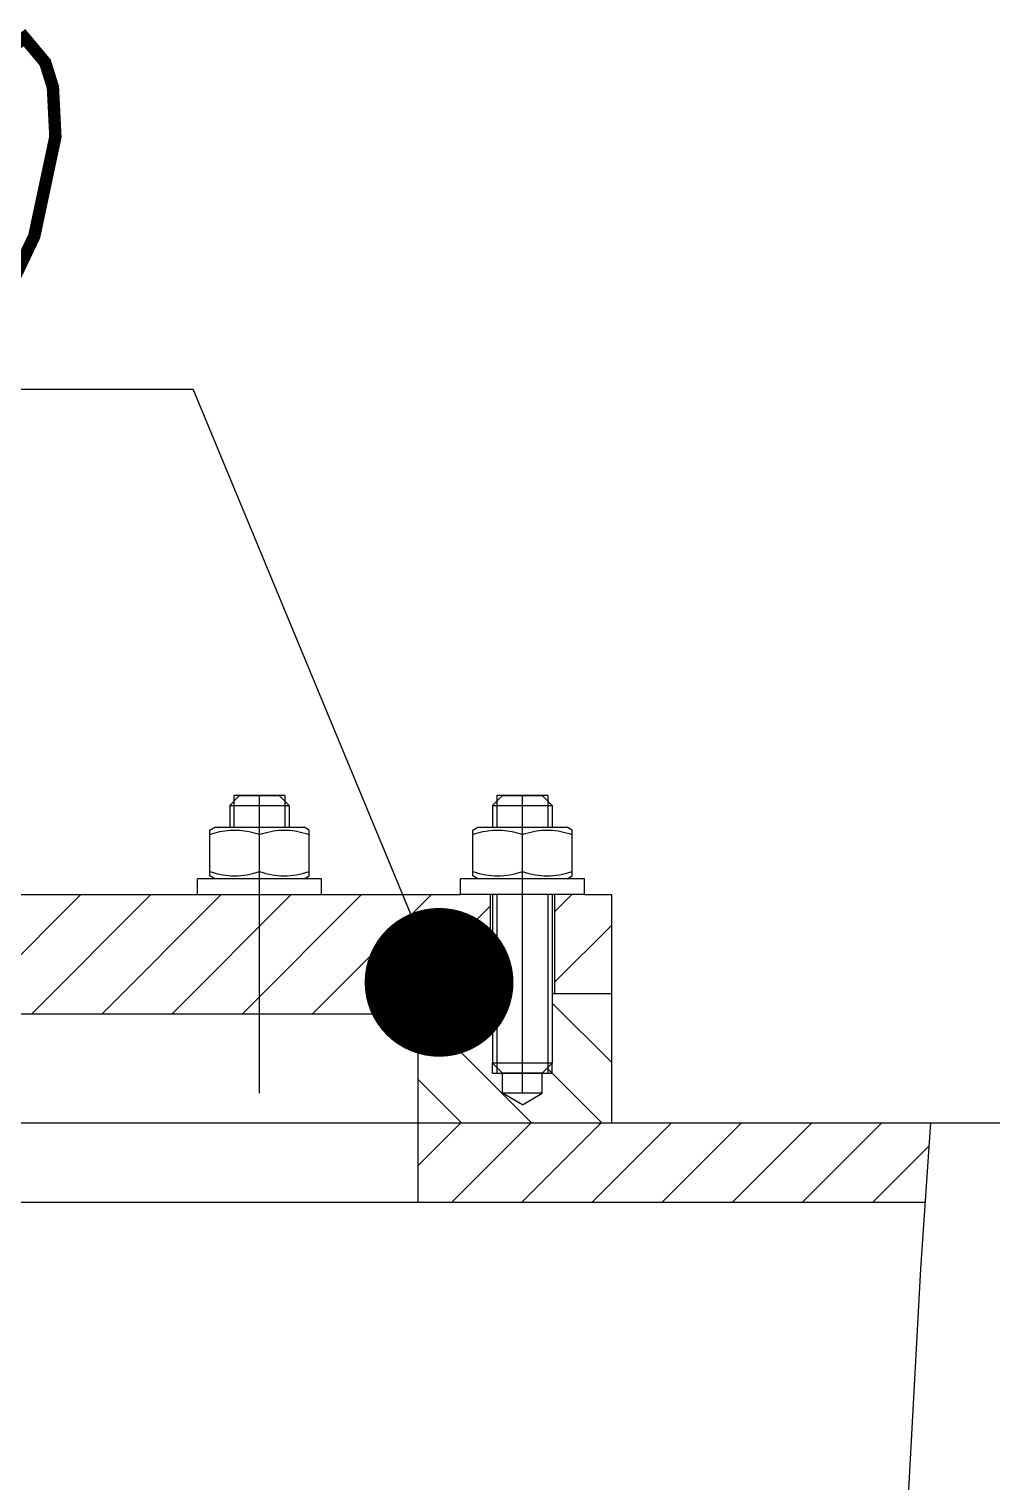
# Model space of a CAD drawing. Header units: millimetres. Extents: x 0 to 594, y 0 to 420.
# Drawn here: x 89.73 to 109.14, y 157.18 to 186.48 of the extents above; entities that cross this region are included whole.
import ezdxf

# ---------------------------------------------------------------- set-up
doc = ezdxf.new("R2010")
doc.units = ezdxf.units.MM
doc.header["$LTSCALE"] = 32.67
doc.linetypes.add('CENTER', pattern=[0.6, 0.375, -0.075, 0.075, -0.075])
doc.layers.get('0').update_dxf_attribs({"linetype": 'CONTINUOUS'})
for name, color, linetype in [('ALL_AXIS', 7, 'CONTINUOUS'), ('ALL_CHAMFER', 7, 'CONTINUOUS'), ('ALL_ROUND', 7, 'CONTINUOUS')]:
    doc.layers.add(name, color=color, linetype=linetype)
doc.styles.get("Standard").update_dxf_attribs({"font": 'txt', "width": 0.7})
doc.dimstyles.get("Standard").update_dxf_attribs({"dimtxt": 3.5, "dimasz": 3, "dimexe": 0.18, "dimexo": 0.0625, "dimgap": 0.09, "dimtad": 1, "dimdec": 5, "dimdsep": 46, "dimtxsty": 'STANDARD', "dimblk": '_FILLED', "dimblk1": '_FILLED', "dimblk2": '_FILLED', "dimcen": 0.09, "dimadec": 0, "dimazin": 0, "dimtol": 1, "dimtp": 1e-05, "dimtm": 1e-05, "dimtfac": 1, "dimtdec": 5, "dimtofl": 0, "dimtmove": 0, "dimatfit": 3, "dimldrblk": '_FILLED', "dimfxl": 1, "dimtolj": 1, "dimarcsym": 0})

# ---------------------------------------------------------------- blocks, each defined once
blk = doc.blocks.new('_FILLED')
at = {"color": 0, "linetype": 'ByBlock'}
blk.add_solid([(0, 0), (-1, 0.1667), (-1, -0.1667)], dxfattribs=at)
blk = doc.blocks.new('BOM BALLOON 38_BL9', base_point=(87.278, 182.758))
at = {"color": 2, "linetype": 'Continuous'}
blk.add_line((81.516, 179.214), (93.04, 179.214), dxfattribs=at)
at = {"color": 2, "linetype": 'Continuous', "const_width": 0.25}
for points in [[(85.44, 186.303), (84.165, 180.303)], [(88.365, 180.303), (87.946, 180.803), (87.79, 181.303), (87.74, 182.303), (88.165, 184.303), (88.64, 185.303), (89.009, 185.803), (89.64, 186.303), (90.059, 185.803), (90.215, 185.303), (90.265, 184.303), (89.84, 182.303), (89.365, 181.303), (88.996, 180.803), (88.365, 180.303)]]:
    blk.add_lwpolyline(points, dxfattribs=at)

msp = doc.modelspace()

# ---------------------------------------------------------------- linework, layer by layer
at = {"color": 2, "linetype": 'Continuous'}
for p, q in [((93.8645792, 171.0254401), (93.8645792, 170.3854401)), ((94.8913741, 171.0254401), (94.8913741, 170.3854401)), ((99.1645792, 171.0254401), (99.1645792, 170.3854401)), ((100.1913741, 171.0254401), (100.1913741, 170.3854401)), ((88.3768546, 166.6254401), (90.7768546, 169.0254401)), ((89.7910682, 166.6254401), (92.1910682, 169.0254401)), ((91.2052817, 166.6254401), (93.6052817, 169.0254401)), ((92.6194953, 166.6254401), (95.0194953, 169.0254401)), ((94.0337089, 166.6254401), (96.4337089, 169.0254401)), ((95.4479224, 166.6254401), (97.8479224, 169.0254401)), ((99.1645792, 169.0254401), (99.1645792, 165.4254401)), ((100.1913741, 169.0254401), (100.1913741, 165.4254401)), ((100.3279767, 168.6770672), (100.6763495, 169.0254401)), ((97.702136, 167.4654401), (99.0279767, 168.7912808)), ((100.3279767, 167.2628536), (101.4779767, 168.4128536)), ((96.862136, 166.6254401), (97.5779767, 167.3412808)), ((97.5779767, 167.4638451), (97.5795716, 167.4654401)), ((97.5779767, 167.449703), (97.5937138, 167.4654401)), ((97.5779767, 167.4355608), (97.6078559, 167.4654401)), ((97.5779767, 167.4214187), (97.6219981, 167.4654401)), ((97.5779767, 167.4072766), (97.6361402, 167.4654401)), ((97.5779767, 167.3931344), (97.6502823, 167.4654401)), ((97.5779767, 167.3789923), (97.6644245, 167.4654401)), ((97.5779767, 167.3648501), (97.6785666, 167.4654401)), ((97.5779767, 167.350708), (97.6927087, 167.4654401)), ((97.5779767, 167.3365659), (97.7068509, 167.4654401)), ((97.5779767, 167.3224237), (97.720993, 167.4654401)), ((97.5779767, 167.3082816), (97.7351351, 167.4654401)), ((97.5779767, 167.2941395), (97.7492773, 167.4654401)), ((97.5779767, 167.2799973), (97.7634194, 167.4654401)), ((97.5779767, 167.2658552), (97.7775615, 167.4654401)), ((97.5779767, 167.2517131), (97.7917037, 167.4654401)), ((97.5779767, 167.2375709), (97.8058458, 167.4654401)), ((97.5779767, 167.2234288), (97.819988, 167.4654401)), ((97.5779767, 167.2092867), (97.8341301, 167.4654401)), ((97.5779767, 167.1951445), (97.8482722, 167.4654401)), ((97.5779767, 167.1810024), (97.8624144, 167.4654401)), ((97.5779767, 167.1668602), (97.8765565, 167.4654401)), ((97.5779767, 167.1527181), (97.8906986, 167.4654401)), ((97.5779767, 167.138576), (97.9048408, 167.4654401)), ((97.5779767, 167.1244338), (97.9189829, 167.4654401)), ((97.5779767, 167.1102917), (97.933125, 167.4654401)), ((97.5779767, 167.0961496), (97.9472672, 167.4654401)), ((97.5779767, 167.0820074), (97.9614093, 167.4654401)), ((97.5779767, 167.0678653), (97.9755514, 167.4654401)), ((97.5779767, 167.0537232), (97.9896936, 167.4654401)), ((97.5779767, 167.039581), (98.0038357, 167.4654401)), ((98.0038357, 167.0254401), (97.5779767, 167.4512991)), ((97.9896936, 167.0254401), (97.5779767, 167.437157)), ((97.9755514, 167.0254401), (97.5779767, 167.4230149)), ((97.9614093, 167.0254401), (97.5779767, 167.4088727)), ((97.9472672, 167.0254401), (97.5779767, 167.3947306)), ((97.933125, 167.0254401), (97.5779767, 167.3805884)), ((97.9189829, 167.0254401), (97.5779767, 167.3664463)), ((97.9048408, 167.0254401), (97.5779767, 167.3523042)), ((97.8906986, 167.0254401), (97.5779767, 167.338162)), ((97.8765565, 167.0254401), (97.5779767, 167.3240199)), ((97.8624144, 167.0254401), (97.5779767, 167.3098778)), ((97.8482722, 167.0254401), (97.5779767, 167.2957356)), ((97.8341301, 167.0254401), (97.5779767, 167.2815935)), ((97.819988, 167.0254401), (97.5779767, 167.2674514)), ((97.5779779, 167.0254401), (98.0179779, 167.4654401)), ((98.0179779, 167.0254401), (97.5779779, 167.4654401)), ((97.59212, 167.0254401), (98.03212, 167.4654401)), ((98.03212, 167.0254401), (97.59212, 167.4654401)), ((97.6062621, 167.0254401), (98.0462621, 167.4654401)), ((98.0462621, 167.0254401), (97.6062621, 167.4654401)), ((97.6204043, 167.0254401), (98.0604043, 167.4654401)), ((98.0604043, 167.0254401), (97.6204043, 167.4654401)), ((97.6345464, 167.0254401), (98.0745464, 167.4654401)), ((98.0745464, 167.0254401), (97.6345464, 167.4654401)), ((97.6486885, 167.0254401), (98.0886885, 167.4654401)), ((98.0886885, 167.0254401), (97.6486885, 167.4654401)), ((97.6628307, 167.0254401), (98.1028307, 167.4654401)), ((98.1028307, 167.0254401), (97.6628307, 167.4654401)), ((97.6769728, 167.0254401), (98.1169728, 167.4654401)), ((98.1169728, 167.0254401), (97.6769728, 167.4654401)), ((97.6911149, 167.0254401), (98.1311149, 167.4654401)), ((98.1311149, 167.0254401), (97.6911149, 167.4654401)), ((97.7052571, 167.0254401), (98.1452571, 167.4654401)), ((98.1452571, 167.0254401), (97.7052571, 167.4654401)), ((97.7193992, 167.0254401), (98.1593992, 167.4654401)), ((98.1593992, 167.0254401), (97.7193992, 167.4654401)), ((97.7335413, 167.0254401), (98.1735413, 167.4654401)), ((98.1735413, 167.0254401), (97.7335413, 167.4654401)), ((97.7476835, 167.0254401), (98.1876835, 167.4654401)), ((98.1876835, 167.0254401), (97.7476835, 167.4654401)), ((97.7618256, 167.0254401), (98.2018256, 167.4654401)), ((98.2018256, 167.0254401), (97.7618256, 167.4654401)), ((97.7759677, 167.0254401), (98.2159677, 167.4654401)), ((98.2159677, 167.0254401), (97.7759677, 167.4654401)), ((97.7901099, 167.0254401), (98.2301099, 167.4654401)), ((98.2301099, 167.0254401), (97.7901099, 167.4654401)), ((97.804252, 167.0254401), (98.244252, 167.4654401)), ((98.244252, 167.0254401), (97.804252, 167.4654401)), ((97.8183942, 167.0254401), (98.2583942, 167.4654401)), ((98.2583942, 167.0254401), (97.8183942, 167.4654401)), ((97.8325363, 167.0254401), (98.2725363, 167.4654401)), ((98.2725363, 167.0254401), (97.8325363, 167.4654401)), ((97.8466784, 167.0254401), (98.2866784, 167.4654401)), ((98.2866784, 167.0254401), (97.8466784, 167.4654401)), ((97.8608206, 167.0254401), (98.3008206, 167.4654401)), ((98.3008206, 167.0254401), (97.8608206, 167.4654401)), ((97.8749627, 167.0254401), (98.3149627, 167.4654401)), ((98.3149627, 167.0254401), (97.8749627, 167.4654401)), ((97.8891048, 167.0254401), (98.3291048, 167.4654401)), ((98.3291048, 167.0254401), (97.8891048, 167.4654401)), ((97.903247, 167.0254401), (98.343247, 167.4654401)), ((98.343247, 167.0254401), (97.903247, 167.4654401)), ((97.9173891, 167.0254401), (98.3573891, 167.4654401)), ((98.3573891, 167.0254401), (97.9173891, 167.4654401)), ((97.9315312, 167.0254401), (98.3715312, 167.4654401)), ((98.3715312, 167.0254401), (97.9315312, 167.4654401)), ((97.9456734, 167.0254401), (98.3856734, 167.4654401)), ((98.3856734, 167.0254401), (97.9456734, 167.4654401)), ((97.9598155, 167.0254401), (98.3998155, 167.4654401)), ((98.3998155, 167.0254401), (97.9598155, 167.4654401)), ((97.9739576, 167.0254401), (98.4139576, 167.4654401)), ((98.4139576, 167.0254401), (97.9739576, 167.4654401)), ((97.9880998, 167.0254401), (98.4280998, 167.4654401)), ((98.4280998, 167.0254401), (97.9880998, 167.4654401)), ((98.0022419, 167.0254401), (98.4422419, 167.4654401)), ((98.4422419, 167.0254401), (98.0022419, 167.4654401)), ((98.0163841, 167.0254401), (98.4563841, 167.4654401)), ((98.4563841, 167.0254401), (98.0163841, 167.4654401)), ((98.0305262, 167.0254401), (98.4705262, 167.4654401)), ((98.4705262, 167.0254401), (98.0305262, 167.4654401)), ((98.4779767, 167.0321317), (98.0446683, 167.4654401)), ((98.0446683, 167.0254401), (98.4779767, 167.4587484)), ((98.4779767, 167.0462739), (98.0588105, 167.4654401)), ((98.0588105, 167.0254401), (98.4779767, 167.4446063)), ((98.4779767, 167.060416), (98.0729526, 167.4654401)), ((98.0729526, 167.0254401), (98.4779767, 167.4304641)), ((98.4779767, 167.0745581), (98.0870947, 167.4654401)), ((98.0870947, 167.0254401), (98.4779767, 167.416322)), ((98.4779767, 167.0887003), (98.1012369, 167.4654401)), ((98.1012369, 167.0254401), (98.4779767, 167.4021799)), ((98.4779767, 167.1028424), (98.115379, 167.4654401)), ((98.115379, 167.0254401), (98.4779767, 167.3880377)), ((98.4779767, 167.1169846), (98.1295211, 167.4654401)), ((98.1295211, 167.0254401), (98.4779767, 167.3738956)), ((98.4779767, 167.1311267), (98.1436633, 167.4654401)), ((98.1436633, 167.0254401), (98.4779767, 167.3597535)), ((98.4779767, 167.1452688), (98.1578054, 167.4654401)), ((98.1578054, 167.0254401), (98.4779767, 167.3456113)), ((98.4779767, 167.159411), (98.1719475, 167.4654401)), ((98.1719475, 167.0254401), (98.4779767, 167.3314692)), ((98.4779767, 167.1735531), (98.1860897, 167.4654401)), ((98.1860897, 167.0254401), (98.4779767, 167.3173271)), ((98.4779767, 167.1876952), (98.2002318, 167.4654401)), ((98.2002318, 167.0254401), (98.4779767, 167.3031849)), ((98.4779767, 167.2018374), (98.214374, 167.4654401)), ((98.214374, 167.0254401), (98.4779767, 167.2890428)), ((98.4779767, 167.2159795), (98.2285161, 167.4654401)), ((98.2285161, 167.0254401), (98.4779767, 167.2749007)), ((98.4779767, 167.2301216), (98.2426582, 167.4654401)), ((98.2426582, 167.0254401), (98.4779767, 167.2607585)), ((98.4779767, 167.2442638), (98.2568004, 167.4654401)), ((98.4779767, 167.2584059), (98.2709425, 167.4654401)), ((98.4779767, 167.272548), (98.2850846, 167.4654401)), ((98.4779767, 167.2866902), (98.2992268, 167.4654401)), ((98.4779767, 167.3008323), (98.3133689, 167.4654401)), ((98.4779767, 167.3149744), (98.327511, 167.4654401)), ((98.4779767, 167.3291166), (98.3416532, 167.4654401)), ((98.4779767, 167.3432587), (98.3557953, 167.4654401)), ((98.4779767, 167.3574009), (98.3699374, 167.4654401)), ((98.4779767, 167.371543), (98.3840796, 167.4654401)), ((98.4779767, 167.3856851), (98.3982217, 167.4654401)), ((98.4779767, 167.3998273), (98.4123639, 167.4654401)), ((98.4779767, 167.4139694), (98.426506, 167.4654401)), ((98.4779767, 167.4281115), (98.4406481, 167.4654401)), ((98.4779767, 167.4422537), (98.4547903, 167.4654401)), ((98.4779767, 167.4563958), (98.4689324, 167.4654401)), ((98.6763495, 167.0254401), (99.0279767, 167.3770672)), ((97.8058458, 167.0254401), (97.5779767, 167.2533092)), ((97.7917037, 167.0254401), (97.5779767, 167.2391671)), ((97.7775615, 167.0254401), (97.5779767, 167.225025)), ((97.7634194, 167.0254401), (97.5779767, 167.2108828)), ((97.7492773, 167.0254401), (97.5779767, 167.1967407)), ((97.7351351, 167.0254401), (97.5779767, 167.1825985)), ((97.720993, 167.0254401), (97.5779767, 167.1684564)), ((97.7068509, 167.0254401), (97.5779767, 167.1543143)), ((97.6927087, 167.0254401), (97.5779767, 167.1401721)), ((97.6785666, 167.0254401), (97.5779767, 167.12603)), ((97.6644245, 167.0254401), (97.5779767, 167.1118879)), ((97.6502823, 167.0254401), (97.5779767, 167.0977457)), ((97.6361402, 167.0254401), (97.5779767, 167.0836036)), ((97.6219981, 167.0254401), (97.5779767, 167.0694615)), ((97.6078559, 167.0254401), (97.5779767, 167.0553193)), ((97.5937138, 167.0254401), (97.5779767, 167.0411772)), ((97.5795716, 167.0254401), (97.5779767, 167.0270351)), ((98.2568004, 167.0254401), (98.4779767, 167.2466164)), ((98.2709425, 167.0254401), (98.4779767, 167.2324742)), ((98.2850846, 167.0254401), (98.4779767, 167.2183321)), ((98.2992268, 167.0254401), (98.4779767, 167.20419)), ((98.3133689, 167.0254401), (98.4779767, 167.1900478)), ((98.327511, 167.0254401), (98.4779767, 167.1759057)), ((98.3416532, 167.0254401), (98.4779767, 167.1617636)), ((98.3557953, 167.0254401), (98.4779767, 167.1476214)), ((98.3699374, 167.0254401), (98.4779767, 167.1334793)), ((98.3840796, 167.0254401), (98.4779767, 167.1193372)), ((98.3982217, 167.0254401), (98.4779767, 167.105195)), ((98.4123639, 167.0254401), (98.4779767, 167.0910529)), ((98.426506, 167.0254401), (98.4779767, 167.0769108)), ((98.4406481, 167.0254401), (98.4779767, 167.0627686)), ((98.4547903, 167.0254401), (98.4779767, 167.0486265)), ((98.4689324, 167.0254401), (98.4779767, 167.0344843)), ((99.0779767, 166.624413), (98.6769495, 167.0254401)), ((99.862736, 164.4254401), (97.5779767, 166.7101994)), ((101.4779767, 165.6386265), (100.2779767, 166.8386265)), ((99.0779767, 165.4254401), (99.0779767, 165.6254401)), ((101.2769495, 164.4254401), (100.1774631, 165.5249265)), ((100.2779767, 165.4254401), (100.2779767, 165.6254401)), ((98.4485224, 164.4254401), (97.5779767, 165.2959858)), ((97.5779767, 163.5635086), (98.4399081, 164.4254401)), ((98.2541217, 162.8254401), (99.8541217, 164.4254401)), ((99.6683353, 162.8254401), (101.2683353, 164.4254401)), ((101.0825488, 162.8254401), (102.6825488, 164.4254401)), ((102.4967624, 162.8254401), (104.0967624, 164.4254401)), ((103.9109759, 162.8254401), (105.5109759, 164.4254401)), ((105.3251895, 162.8254401), (106.9251895, 164.4254401)), ((106.7394031, 162.8254401), (107.8764329, 163.9624699))]:
    msp.add_line(p, q, dxfattribs=at)
at = {"color": 7, "linetype": 'Continuous'}
for p, q in [((94.8913741, 171.0254401), (93.8645792, 171.0254401)), ((100.1913741, 171.0254401), (99.1645792, 171.0254401)), ((93.3779676, 170.3276998), (93.4779767, 170.3854401)), ((93.3779767, 169.4031751), (93.3779767, 170.3277051)), ((93.4779836, 170.3854401), (95.2779697, 170.3854401)), ((94.3779767, 169.4924915), (94.3779767, 170.2383887)), ((95.3779857, 170.3276998), (95.2779767, 170.3854401)), ((95.3779767, 169.4031751), (95.3779767, 170.3277051)), ((98.6779676, 170.3276998), (98.7779767, 170.3854401)), ((98.6779767, 169.4031751), (98.6779767, 170.3277051)), ((98.7779836, 170.3854401), (100.5779697, 170.3854401)), ((99.6779767, 169.4924915), (99.6779767, 170.2383887)), ((100.6779857, 170.3276998), (100.5779767, 170.3854401)), ((100.6779767, 169.4031751), (100.6779767, 170.3277051)), ((93.4779767, 169.3454401), (93.3779767, 169.4031751)), ((95.2779767, 169.3454401), (95.3779767, 169.4031751)), ((98.7779767, 169.3454401), (98.6779767, 169.4031751)), ((100.5779767, 169.3454401), (100.6779767, 169.4031751)), ((79.7279767, 169.0254401), (98.4279767, 169.0254401)), ((99.0279767, 169.0254401), (99.0279767, 167.0254401)), ((100.3279767, 169.0254401), (100.3279767, 167.0254401)), ((100.9279767, 169.0254401), (101.4779767, 169.0254401)), ((101.4779767, 164.4254401), (101.4779767, 169.0254401)), ((97.5779767, 162.8254401), (97.5779767, 167.4654401)), ((97.5779767, 167.4654401), (98.4779767, 167.4654401)), ((98.4779767, 167.0254401), (98.4779767, 167.4654401)), ((99.0779767, 167.0254401), (97.5779767, 167.0254401)), ((99.0779767, 167.0254401), (99.0779767, 165.6254401)), ((100.2779767, 167.0254401), (100.2779767, 165.6254401)), ((101.4779767, 167.0254401), (100.2779767, 167.0254401)), ((80.5779767, 166.6254401), (97.5779767, 166.6254401)), ((99.2779767, 165.4254401), (99.0779767, 165.6254401)), ((100.0779767, 165.4254401), (100.2779767, 165.6254401)), ((99.0779767, 165.4254401), (100.2779767, 165.4254401)), ((99.2779767, 165.0254401), (99.2779767, 165.4254401)), ((100.0779767, 165.0254401), (100.0779767, 165.4254401)), ((99.6779767, 164.7850958), (99.2779767, 165.0254401)), ((100.0779767, 165.0254401), (99.2779767, 165.0254401)), ((99.6779767, 164.7850958), (100.0779767, 165.0254401)), ((75.8946125, 164.4254401), (107.9080764, 164.4254401)), ((107.7067854, 161.4803875), (107.9080764, 164.4254401)), ((76.6049745, 162.8254401), (107.7987182, 162.8254401)), ((107.4630804, 156.9059547), (107.7067854, 161.4803875))]:
    msp.add_line(p, q, dxfattribs=at)
for points in [[(93.3779767, 170.2383887), (93.4305977, 170.255229), (93.4822842, 170.2702946), (93.5329148, 170.2835704), (93.5828542, 170.2951019), (93.6323917, 170.304943), (93.6816329, 170.3130527), (93.7307739, 170.319422), (93.7798323, 170.3240094), (93.8288969, 170.3267727), (93.8779494, 170.3277051), (93.926998, 170.3267749), (93.9760526, 170.3240145), (94.025095, 170.3194316), (94.0742174, 170.3130679), (94.123441, 170.3049649), (94.1729597, 170.2951318), (94.2228633, 170.283615), (94.2734854, 170.2703455), (94.3252354, 170.2552634), (94.3779767, 170.2383887)], [(94.3779767, 170.2383887), (94.4364674, 170.2570186), (94.4938119, 170.2734498), (94.5498361, 170.2876616), (94.6050624, 170.2997153), (94.6599281, 170.3096886), (94.7145144, 170.3175106), (94.7690509, 170.3231504), (94.823531, 170.3265652), (94.878032, 170.3276953), (94.9325323, 170.3265606), (94.9870113, 170.3231412), (95.0415439, 170.3174976), (95.0961218, 170.3096729), (95.1509742, 170.2996986), (95.2061797, 170.2876471), (95.262181, 170.2734391), (95.3195052, 170.2570127), (95.3779767, 170.2383887)], [(98.6779767, 170.2383887), (98.7305977, 170.255229), (98.7822842, 170.2702946), (98.8329148, 170.2835704), (98.8828542, 170.2951019), (98.9323917, 170.304943), (98.9816329, 170.3130527), (99.0307739, 170.319422), (99.0798323, 170.3240094), (99.1288969, 170.3267727), (99.1779494, 170.3277051), (99.226998, 170.3267749), (99.2760526, 170.3240145), (99.325095, 170.3194316), (99.3742174, 170.3130679), (99.423441, 170.3049649), (99.4729597, 170.2951318), (99.5228633, 170.283615), (99.5734854, 170.2703455), (99.6252354, 170.2552634), (99.6779767, 170.2383887)], [(99.6779767, 170.2383887), (99.7364674, 170.2570186), (99.7938119, 170.2734498), (99.8498361, 170.2876616), (99.9050624, 170.2997153), (99.9599281, 170.3096886), (100.0145144, 170.3175106), (100.0690509, 170.3231504), (100.123531, 170.3265652), (100.178032, 170.3276953), (100.2325323, 170.3265606), (100.2870113, 170.3231412), (100.3415439, 170.3174976), (100.3961218, 170.3096729), (100.4509742, 170.2996986), (100.5061797, 170.2876471), (100.562181, 170.2734391), (100.6195052, 170.2570127), (100.6779767, 170.2383887)], [(93.3779767, 169.4924915), (93.4436834, 169.4716823), (93.5080325, 169.453646), (93.5707954, 169.438402), (93.6326577, 169.425892), (93.6942119, 169.4160301), (93.7555084, 169.4089194), (93.8168089, 169.4046264), (93.8780724, 169.4031751), (93.9393336, 169.4046353), (94.0006272, 169.4089365), (94.0619142, 169.4160542), (94.1234508, 169.4259202), (94.1852797, 169.4384288), (94.2480023, 169.4536673), (94.3123117, 169.4716948), (94.3779767, 169.4924915)], [(94.3779767, 169.4924915), (94.4436834, 169.4716823), (94.5080325, 169.453646), (94.5707954, 169.438402), (94.6326577, 169.425892), (94.6942119, 169.4160301), (94.7555084, 169.4089194), (94.8168089, 169.4046264), (94.8780724, 169.4031751), (94.9393336, 169.4046353), (95.0006272, 169.4089365), (95.0619142, 169.4160542), (95.1234508, 169.4259202), (95.1852797, 169.4384288), (95.2480023, 169.4536673), (95.3123117, 169.4716948), (95.3779767, 169.4924915)], [(98.6779767, 169.4924915), (98.7436834, 169.4716823), (98.8080325, 169.453646), (98.8707954, 169.438402), (98.9326577, 169.425892), (98.9942119, 169.4160301), (99.0555084, 169.4089194), (99.1168089, 169.4046264), (99.1780724, 169.4031751), (99.2393336, 169.4046353), (99.3006272, 169.4089365), (99.3619142, 169.4160542), (99.4234508, 169.4259202), (99.4852797, 169.4384288), (99.5480023, 169.4536673), (99.6123117, 169.4716948), (99.6779767, 169.4924915)], [(99.6779767, 169.4924915), (99.7436834, 169.4716823), (99.8080325, 169.453646), (99.8707954, 169.438402), (99.9326577, 169.425892), (99.9942119, 169.4160301), (100.0555084, 169.4089194), (100.1168089, 169.4046264), (100.1780724, 169.4031751), (100.2393336, 169.4046353), (100.3006272, 169.4089365), (100.3619142, 169.4160542), (100.4234508, 169.4259202), (100.4852797, 169.4384288), (100.5480023, 169.4536673), (100.6123117, 169.4716948), (100.6779767, 169.4924915)]]:
    msp.add_lwpolyline(points, dxfattribs=at)
at = {"layer": 'ALL_AXIS', "color": 7, "linetype": 'Continuous'}
for p, q in [((93.7779767, 170.8254401), (93.7779767, 170.3854401)), ((94.9779767, 170.8254401), (94.9779767, 170.3854401)), ((99.0779767, 170.8254401), (99.0779767, 170.3854401)), ((100.2779767, 170.8254401), (100.2779767, 170.3854401)), ((93.1279767, 169.0254401), (93.1279767, 169.3454401)), ((95.6279767, 169.3454401), (93.1279767, 169.3454401)), ((93.4779767, 169.3454401), (93.3779767, 169.4031751)), ((95.2779767, 169.3454401), (95.3779767, 169.4031751)), ((95.6279767, 169.0254401), (95.6279767, 169.3454401)), ((98.4279767, 169.0254401), (98.4279767, 169.3454401)), ((100.9279767, 169.3454401), (98.4279767, 169.3454401)), ((98.7779767, 169.3454401), (98.6779767, 169.4031751)), ((100.5779767, 169.3454401), (100.6779767, 169.4031751)), ((100.9279767, 169.0254401), (100.9279767, 169.3454401)), ((100.9279767, 169.0254401), (98.4279767, 169.0254401)), ((99.0779767, 169.0254401), (99.0779767, 165.6254401)), ((100.2779767, 169.0254401), (100.2779767, 165.6254401))]:
    msp.add_line(p, q, dxfattribs=at)
at = {"layer": 'ALL_AXIS', "color": 7, "linetype": 'CENTER'}
for p, q in [((94.3779767, 165.0254401), (94.3779767, 171.0254401)), ((99.6779767, 165.0254401), (99.6779767, 171.0254401))]:
    msp.add_line(p, q, dxfattribs=at)
at = {"layer": 'ALL_CHAMFER', "color": 7, "linetype": 'Continuous'}
for p, q in [((93.9779767, 171.0254401), (93.7779767, 170.8254401)), ((93.7779767, 170.8254401), (94.9779767, 170.8254401)), ((93.9779767, 171.0254401), (94.7779767, 171.0254401)), ((94.7779767, 171.0254401), (94.9779767, 170.8254401)), ((99.2779767, 171.0254401), (99.0779767, 170.8254401)), ((99.0779767, 170.8254401), (100.2779767, 170.8254401)), ((99.2779767, 171.0254401), (100.0779767, 171.0254401)), ((100.0779767, 171.0254401), (100.2779767, 170.8254401)), ((99.2779767, 165.4254401), (99.0779767, 165.6254401)), ((100.2779767, 165.6254401), (99.0779767, 165.6254401)), ((100.0779767, 165.4254401), (100.2779767, 165.6254401)), ((100.0779767, 165.4254401), (99.2779767, 165.4254401))]:
    msp.add_line(p, q, dxfattribs=at)
at = {"layer": 'ALL_ROUND', "color": 7, "linetype": 'Continuous'}
msp.add_line((107.9080764, 164.4254401), (245.9651411, 164.4254401), dxfattribs=at)

# ---------------------------------------------------------------- block references
at = {"color": 2, "linetype": 'Continuous'}
msp.add_blockref('BOM BALLOON 38_BL9', (87.2780772, 182.758434), dxfattribs=at)

# ---------------------------------------------------------------- leaders
msp.add_leader([(97.9983781, 167.2566376), (93.040097, 179.2136033)], dimstyle='STANDARD', override={"dimtad": 0, "dimldrblk": 'DOT'}, dxfattribs=at)

doc.saveas('drawing.dxf')
